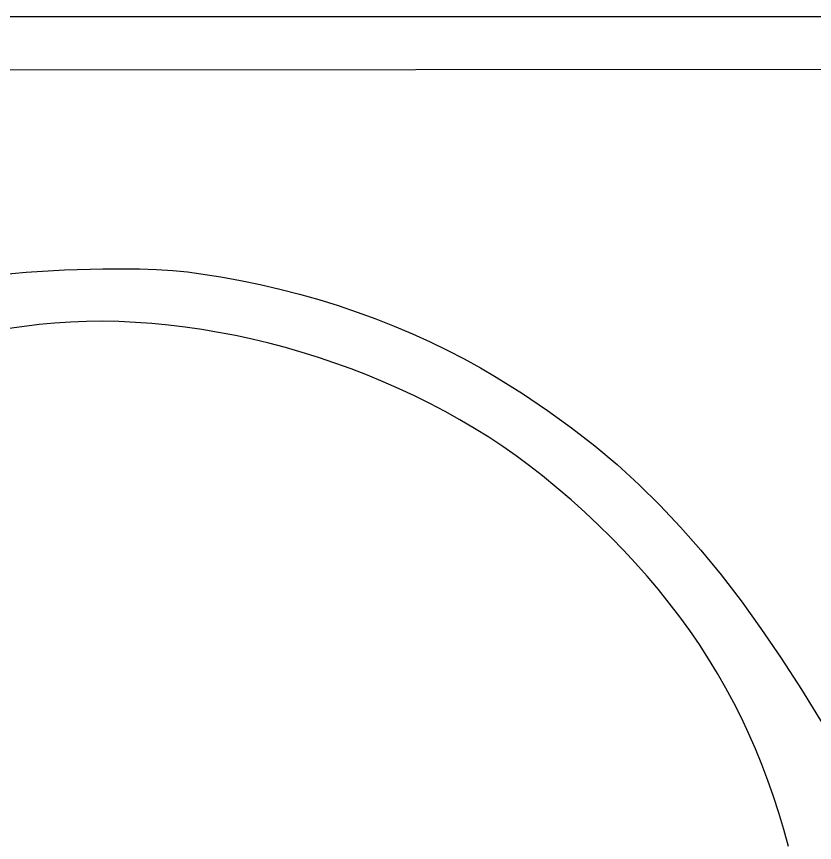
# Model space of a CAD drawing. Extents: x 0 to 2298, y -1889 to 396.
# Drawn here: x 344.2 to 688.5, y 8.8 to 365 of the extents above; entities that cross this region are included whole.
import ezdxf

# ---------------------------------------------------------------- set-up
doc = ezdxf.new("R2010")
doc.units = 0

msp = doc.modelspace()

# ---------------------------------------------------------------- linework, layer by layer
at = {"layer": 'Layer 1'}
for p, q in [((26.4583, 365.0063), (1162.2583, 365.0063)), ((1162.2583, 342.379028), (26.4583, 341.71352)), ((332.55174, 253.314406), (348.352359, 254.798368)), ((348.352359, 254.798368), (364.870482, 255.785798)), ((364.870482, 255.785798), (381.388611, 256.242901)), ((381.388611, 256.242901), (397.189243, 256.135883)), ((397.189243, 256.135883), (404.59628, 255.860267)), ((404.59628, 255.860267), (411.55488, 255.430947)), ((411.55488, 255.430947), (417.975356, 254.843699)), ((417.975356, 254.843699), (423.76802, 254.094298)), ((423.76802, 254.094298), (432.265805, 252.772219)), ((432.265805, 252.772219), (440.77659, 251.222996)), ((440.77659, 251.222996), (449.282177, 249.453454)), ((449.282177, 249.453454), (457.76437, 247.470417)), ((457.76437, 247.470417), (466.204971, 245.280708)), ((466.204971, 245.280708), (474.585782, 242.891152)), ((474.585782, 242.891152), (482.888606, 240.308574)), ((482.888606, 240.308574), (491.095245, 237.539796)), ((491.095245, 237.539796), (499.187502, 234.591643)), ((353.8891, 232.1308), (340.006911, 230.338618)), ((360.631175, 232.779817), (353.8891, 232.1308)), ((367.458591, 233.231098), (360.631175, 232.779817)), ((374.363103, 233.487081), (367.458591, 233.231098)), ((381.336463, 233.550203), (374.363103, 233.487081)), ((388.370428, 233.422901), (381.336463, 233.550203)), ((395.456751, 233.107612), (388.370428, 233.422901)), ((402.587187, 232.606774), (395.456751, 233.107612)), ((409.753489, 231.922823), (402.587187, 232.606774)), ((416.947413, 231.058198), (409.753489, 231.922823)), ((499.187502, 234.591643), (507.14718, 231.470939)), ((424.160712, 230.015334), (416.947413, 231.058198)), ((431.385141, 228.79667), (424.160712, 230.015334)), ((438.612454, 227.404642), (431.385141, 228.79667)), ((507.14718, 231.470939), (514.956081, 228.184508)), ((514.956081, 228.184508), (522.596008, 224.739175)), ((445.834406, 225.841687), (438.612454, 227.404642)), ((453.042751, 224.110244), (445.834406, 225.841687)), ((522.596008, 224.739175), (530.048762, 221.141763)), ((460.229244, 222.212748), (453.042751, 224.110244)), ((467.385638, 220.151638), (460.229244, 222.212748)), ((530.048762, 221.141763), (537.296147, 217.399097)), ((474.503687, 217.929349), (467.385638, 220.151638)), ((481.575147, 215.548321), (474.503687, 217.929349)), ((537.296147, 217.399097), (544.319966, 213.518001)), ((488.591772, 213.010989), (481.575147, 215.548321)), ((495.545316, 210.319791), (488.591772, 213.010989)), ((502.427533, 207.477164), (495.545316, 210.319791)), ((544.319966, 213.518001), (551.10202, 209.505298)), ((509.230178, 204.485546), (502.427533, 207.477164)), ((551.10202, 209.505298), (562.442136, 202.407085)), ((515.945004, 201.347373), (509.230178, 204.485546)), ((522.563767, 198.065083), (515.945004, 201.347373)), ((562.442136, 202.407085), (573.286052, 195.135347)), ((529.078221, 194.641112), (522.563767, 198.065083)), ((535.48012, 191.077899), (529.078221, 194.641112)), ((573.286052, 195.135347), (583.683485, 187.636142)), ((541.761218, 187.37788), (535.48012, 191.077899)), ((547.913269, 183.543492), (541.761218, 187.37788)), ((583.683485, 187.636142), (593.684151, 179.855528)), ((553.928029, 179.577173), (547.913269, 183.543492)), ((559.797251, 175.48136), (553.928029, 179.577173)), ((593.684151, 179.855528), (603.337767, 171.739562)), ((565.51269, 171.25849), (559.797251, 175.48136)), ((571.0661, 166.911), (565.51269, 171.25849)), ((603.337767, 171.739562), (612.694047, 163.234303)), ((577.35864, 161.741326), (571.0661, 166.911)), ((583.467461, 156.505205), (577.35864, 161.741326)), ((612.694047, 163.234303), (621.80271, 154.285808)), ((589.393415, 151.201173), (583.467461, 156.505205)), ((621.80271, 154.285808), (630.71347, 144.840136)), ((595.137355, 145.827768), (589.393415, 151.201173)), ((600.700135, 140.383528), (595.137355, 145.827768)), ((630.71347, 144.840136), (639.476044, 134.843343)), ((606.082607, 134.86699), (600.700135, 140.383528)), ((611.285624, 129.276691), (606.082607, 134.86699)), ((639.476044, 134.843343), (648.140149, 124.241488)), ((616.310039, 123.611169), (611.285624, 129.276691)), ((621.156705, 117.868961), (616.310039, 123.611169)), ((648.140149, 124.241488), (656.7555, 112.98063)), ((625.826475, 112.048605), (621.156705, 117.868961)), ((630.320202, 106.148638), (625.826475, 112.048605)), ((656.7555, 112.98063), (665.371814, 101.006825)), ((634.638739, 100.167598), (630.320202, 106.148638)), ((638.782939, 94.104021), (634.638739, 100.167598)), ((665.371814, 101.006825), (674.038806, 88.266131)), ((642.753655, 87.956446), (638.782939, 94.104021)), ((646.551739, 81.72341), (642.753655, 87.956446)), ((674.038806, 88.266131), (682.806194, 74.704607)), ((650.178045, 75.40345), (646.551739, 81.72341)), ((653.633426, 68.995104), (650.178045, 75.40345)), ((682.806194, 74.704607), (691.723693, 60.26831)), ((656.918734, 62.496908), (653.633426, 68.995104)), ((660.034823, 55.907402), (656.918734, 62.496908)), ((662.982545, 49.225121), (660.034823, 55.907402)), ((665.762754, 42.448604), (662.982545, 49.225121)), ((668.376302, 35.576387), (665.762754, 42.448604)), ((670.824043, 28.607009), (668.376302, 35.576387)), ((673.106829, 21.539006), (670.824043, 28.607009)), ((675.225513, 14.370917), (673.106829, 21.539006)), ((677.180948, 7.101278), (675.225513, 14.370917))]:
    msp.add_line(p, q, dxfattribs=at)

doc.saveas('drawing.dxf')
